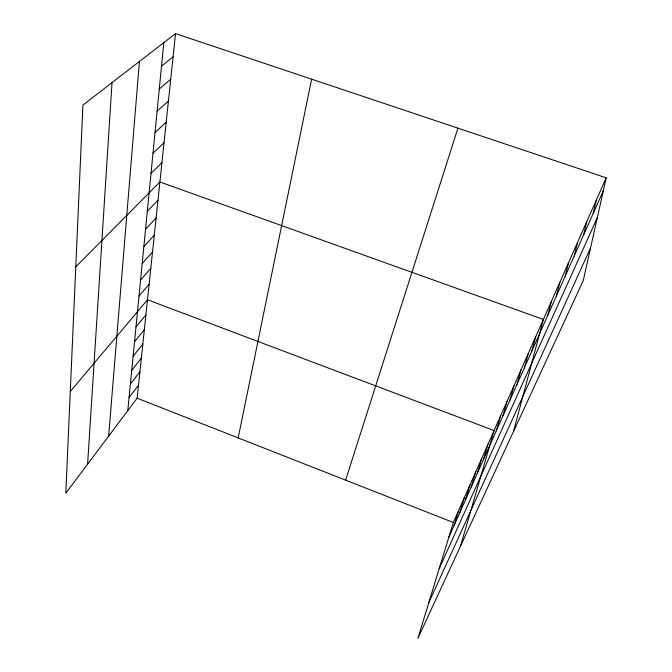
<?xml version="1.0" encoding="UTF-8"?>
<svg xmlns="http://www.w3.org/2000/svg" width="672" height="672" viewBox="0 0 672 672"><rect width="100%" height="100%" fill="white"/><g stroke="black" fill="none" stroke-linecap="round" stroke-linejoin="round"><path stroke-width="1.01" d="M87.604 464.176L112.031 82.597M108.637 436.153L139.432 61.454M127.789 410.651L163.817 42.638M175.526 33.6L82.916 105.067L65.789 493.24L137.138 398.194L175.526 33.6L606.211 177.811L583.262 280.585L417.866 638.4L453.314 522.48L606.211 177.811M238.174 437.909L311.623 79.17M593.284 213.242L596.324 200.096M583.565 235.024L586.765 221.642M574.182 256.091L577.517 242.483M565.102 276.452L568.571 262.651M556.315 296.167L559.91 282.181M547.806 315.244L551.51 301.106M513.467 431.592L543.379 319.444L159.902 181.978L75.776 266.851M531.812 351.128L535.718 336.714M524.286 368.004L528.276 353.489M516.978 384.401L521.052 369.776M509.88 400.319L514.03 385.61M502.984 415.792L507.2 401.008M496.28 430.836L500.556 415.985M460.522 546.126L494.088 430.55L147.504 299.779L70.274 391.524M483.412 459.69L487.796 444.73M477.238 473.542L481.673 458.539M471.232 487.032L475.709 471.996M465.377 500.161L469.896 485.1M459.673 512.963L464.226 497.876M454.112 525.437L458.699 510.334M345.618 480.144L457.926 128.159M448.686 537.592L603.33 190.688M439.202 568.621L597.324 217.602M428.744 602.818L590.537 248.027M129.074 397.538L138.516 385.14M130.385 384.107L139.919 371.767M131.737 370.339L141.364 358.075M133.115 356.227L142.842 344.039M134.534 341.762L144.354 329.658M135.988 326.92L145.908 314.908M139.003 296.058L149.134 284.264M140.574 280.014L150.814 268.338M142.187 263.533L152.536 251.983M143.85 246.599L154.3 235.192M145.555 229.186L156.114 217.938M147.302 211.285L157.987 200.214M151.015 173.342L161.935 162.658M152.989 153.216L164.035 142.75M155.022 132.468L166.194 122.245M157.114 111.065L168.42 101.111M159.272 88.99L170.713 79.304M161.507 66.192L173.082 56.818M137.138 398.194L453.314 522.48"/></g></svg>
